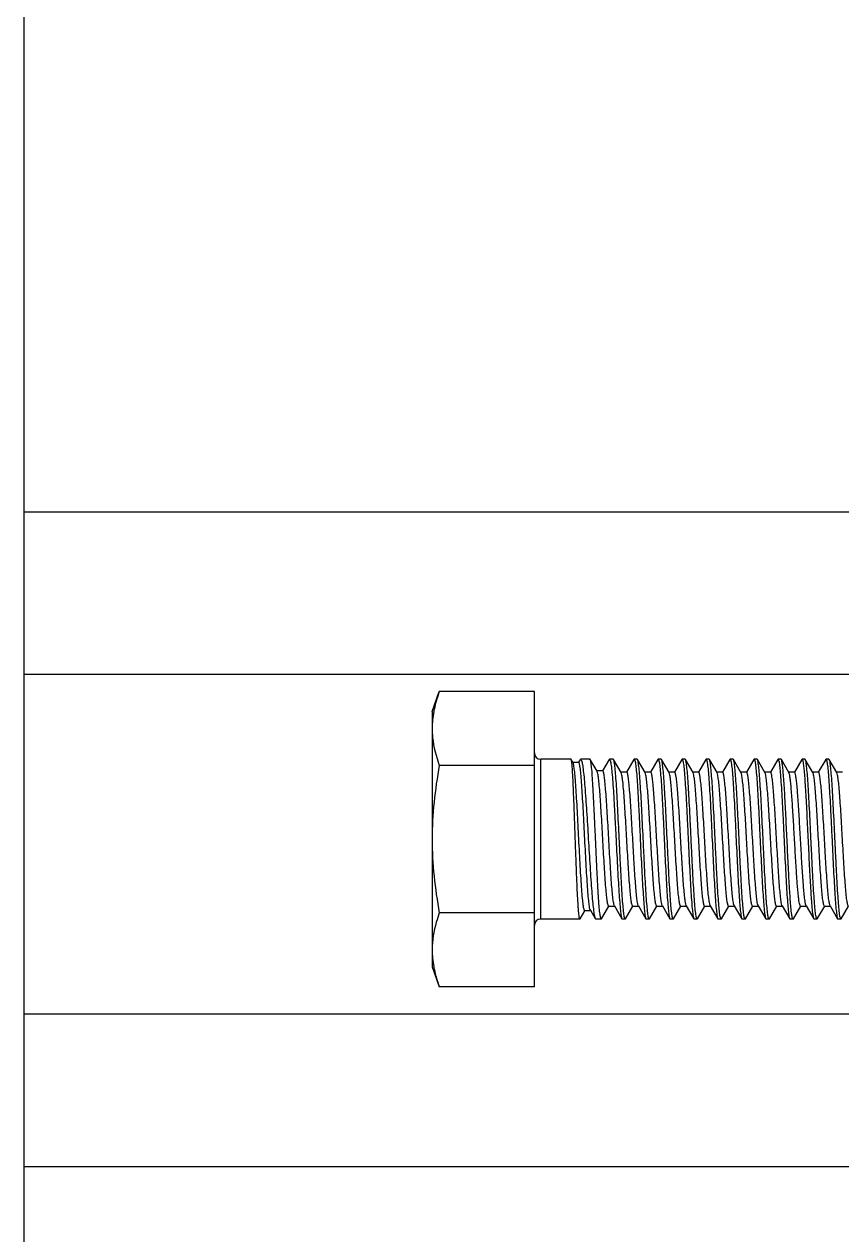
# Model space of a CAD drawing. Header units: millimetres. Extents: x -633009578 to 5705885, y -633235091 to 2571734.
# Drawn here: x 2466467 to 2466970, y 1994630 to 1995376 of the extents above; entities that cross this region are included whole.
import ezdxf

# ---------------------------------------------------------------- set-up
doc = ezdxf.new("R2010")
doc.units = ezdxf.units.MM
doc.header["$LTSCALE"] = 1000
doc.header["$MEASUREMENT"] = 0
doc.layers.get('0').update_dxf_attribs({"color": 9})
doc.layers.add('E-WIRE-系统', color=3, linetype='Continuous')

# ---------------------------------------------------------------- blocks, each defined once
blk = doc.blocks.new('G$CF4FACE3C')
at = {"layer": 'E-WIRE-系统'}
for p, q in [((1213.69, -2576.43), (1213.69, -342.86)), ((1213.69, -1264.58), (2005.52, -1264.58)), ((1213.69, -1355.03), (1719.17, -1355.03)), ((1440.62, -1375.69), (1444.62, -1364.69)), ((1497.51, -1364.69), (1444.62, -1364.69)), ((1497.51, -1528.91), (1497.51, -1364.69)), ((1440.62, -1375.69), (1440.62, -1517.91)), ((1497.51, -1405.74), (1444.62, -1405.74)), ((1517.91, -1402.35), (1501.06, -1402.35)), ((1517.91, -1402.35), (1501.06, -1402.35)), ((1501.06, -1491.24), (1501.06, -1402.35)), ((1517.99, -1402.43), (1517.91, -1402.35)), ((1519.03, -1404.22), (1517.99, -1402.43)), ((1522.18, -1404.06), (1518.94, -1404.06)), ((1522.93, -1402.62), (1522.11, -1404.02)), ((1522.93, -1402.62), (1523.24, -1402.35)), ((1528.49, -1402.35), (1523.24, -1402.35)), ((1528.49, -1402.35), (1523.24, -1402.35)), ((1528.63, -1402.48), (1528.49, -1402.35)), ((1532.42, -1408.99), (1528.63, -1402.48)), ((1539.09, -1402.54), (1535.45, -1408.82)), ((1539.09, -1402.54), (1539.31, -1402.35)), ((1541.4, -1402.35), (1539.31, -1402.35)), ((1541.4, -1402.35), (1539.31, -1402.35)), ((1539.31, -1402.35), (1539.33, -1402.36)), ((1541.57, -1402.5), (1541.4, -1402.35)), ((1545.78, -1409.73), (1541.57, -1402.5)), ((1552.89, -1402.51), (1548.8, -1409.55)), ((1552.89, -1402.51), (1553.06, -1402.35)), ((1554.73, -1402.35), (1553.06, -1402.35)), ((1554.73, -1402.35), (1553.06, -1402.35)), ((1553.06, -1402.35), (1553.09, -1402.36)), ((1554.91, -1402.5), (1554.73, -1402.35)), ((1559.11, -1409.73), (1554.91, -1402.5)), ((1566.22, -1402.51), (1562.14, -1409.55)), ((1566.22, -1402.51), (1566.4, -1402.35)), ((1568.07, -1402.35), (1566.4, -1402.35)), ((1568.07, -1402.35), (1566.4, -1402.35)), ((1566.4, -1402.35), (1566.42, -1402.36)), ((1568.24, -1402.5), (1568.07, -1402.35)), ((1572.45, -1409.73), (1568.24, -1402.5)), ((1579.56, -1402.51), (1575.47, -1409.55)), ((1579.56, -1402.51), (1579.73, -1402.35)), ((1581.4, -1402.35), (1579.73, -1402.35)), ((1581.4, -1402.35), (1579.73, -1402.35)), ((1579.73, -1402.35), (1579.76, -1402.36)), ((1581.57, -1402.5), (1581.4, -1402.35)), ((1585.78, -1409.73), (1581.57, -1402.5)), ((1592.89, -1402.51), (1588.8, -1409.55)), ((1592.89, -1402.51), (1593.06, -1402.35)), ((1594.73, -1402.35), (1593.06, -1402.35)), ((1594.73, -1402.35), (1593.06, -1402.35)), ((1593.06, -1402.35), (1593.09, -1402.36)), ((1594.91, -1402.5), (1594.73, -1402.35)), ((1599.12, -1409.73), (1594.91, -1402.5)), ((1606.22, -1402.51), (1602.14, -1409.55)), ((1606.22, -1402.51), (1606.4, -1402.35)), ((1608.07, -1402.35), (1606.4, -1402.35)), ((1608.07, -1402.35), (1606.4, -1402.35)), ((1606.4, -1402.35), (1606.42, -1402.36)), ((1608.24, -1402.5), (1608.07, -1402.35)), ((1612.45, -1409.73), (1608.24, -1402.5)), ((1619.56, -1402.51), (1615.47, -1409.55)), ((1619.56, -1402.51), (1619.73, -1402.35)), ((1621.4, -1402.35), (1619.73, -1402.35)), ((1621.4, -1402.35), (1619.73, -1402.35)), ((1619.73, -1402.35), (1619.76, -1402.36)), ((1621.58, -1402.5), (1621.4, -1402.35)), ((1625.78, -1409.73), (1621.58, -1402.5)), ((1632.89, -1402.51), (1628.8, -1409.55)), ((1632.89, -1402.51), (1633.06, -1402.35)), ((1634.73, -1402.35), (1633.06, -1402.35)), ((1634.73, -1402.35), (1633.06, -1402.35)), ((1633.06, -1402.35), (1633.09, -1402.36)), ((1634.91, -1402.5), (1634.73, -1402.35)), ((1639.12, -1409.73), (1634.91, -1402.5)), ((1646.22, -1402.51), (1642.14, -1409.55)), ((1646.22, -1402.51), (1646.4, -1402.35)), ((1648.07, -1402.35), (1646.4, -1402.35)), ((1648.07, -1402.35), (1646.4, -1402.35)), ((1646.4, -1402.35), (1646.42, -1402.36)), ((1648.24, -1402.5), (1648.07, -1402.35)), ((1652.45, -1409.73), (1648.24, -1402.5)), ((1659.56, -1402.51), (1655.47, -1409.55)), ((1659.56, -1402.51), (1659.73, -1402.35)), ((1661.4, -1402.35), (1659.73, -1402.35)), ((1661.4, -1402.35), (1659.73, -1402.35)), ((1659.73, -1402.35), (1659.76, -1402.36)), ((1661.58, -1402.5), (1661.4, -1402.35)), ((1665.78, -1409.73), (1661.58, -1402.5)), ((1535.55, -1408.82), (1532.32, -1408.82)), ((1548.91, -1409.55), (1545.68, -1409.55)), ((1562.24, -1409.55), (1559.01, -1409.55)), ((1575.57, -1409.55), (1572.34, -1409.55)), ((1588.91, -1409.55), (1585.68, -1409.55)), ((1602.24, -1409.55), (1599.01, -1409.55)), ((1615.57, -1409.55), (1612.34, -1409.55)), ((1628.91, -1409.55), (1625.68, -1409.55)), ((1642.24, -1409.55), (1639.01, -1409.55)), ((1655.57, -1409.55), (1652.34, -1409.55)), ((1668.91, -1409.55), (1665.68, -1409.55)), ((1497.51, -1487.86), (1444.62, -1487.86)), ((1522.96, -1491.15), (1525.61, -1486.6)), ((1525.53, -1486.56), (1528.77, -1486.56)), ((1528.67, -1486.39), (1531.36, -1491.03)), ((1534.91, -1491.1), (1539.01, -1484.07)), ((1538.9, -1484.07), (1542.13, -1484.07)), ((1542.03, -1483.89), (1546.2, -1491.09)), ((1548.24, -1491.09), (1552.34, -1484.04)), ((1552.24, -1484.04), (1555.47, -1484.04)), ((1555.36, -1483.86), (1555.28, -1483.7)), ((1555.36, -1483.86), (1559.56, -1491.09)), ((1561.57, -1491.09), (1565.68, -1484.04)), ((1565.57, -1484.04), (1568.8, -1484.04)), ((1568.7, -1483.86), (1568.61, -1483.69)), ((1568.7, -1483.86), (1572.89, -1491.09)), ((1574.91, -1491.09), (1579.01, -1484.04)), ((1578.91, -1484.04), (1582.14, -1484.04)), ((1582.03, -1483.86), (1581.94, -1483.68)), ((1582.03, -1483.86), (1586.22, -1491.09)), ((1588.24, -1491.09), (1592.34, -1484.04)), ((1592.24, -1484.04), (1595.47, -1484.04)), ((1595.37, -1483.86), (1595.27, -1483.67)), ((1595.37, -1483.86), (1599.56, -1491.09)), ((1601.58, -1491.09), (1605.68, -1484.04)), ((1605.57, -1484.04), (1608.8, -1484.04)), ((1608.7, -1483.86), (1608.6, -1483.66)), ((1608.7, -1483.86), (1612.89, -1491.09)), ((1614.91, -1491.09), (1619.01, -1484.04)), ((1618.91, -1484.04), (1622.14, -1484.04)), ((1622.03, -1483.86), (1621.93, -1483.65)), ((1622.03, -1483.86), (1626.22, -1491.09)), ((1628.24, -1491.09), (1632.34, -1484.04)), ((1632.24, -1484.04), (1635.47, -1484.04)), ((1635.37, -1483.86), (1635.26, -1483.64)), ((1635.37, -1483.86), (1639.56, -1491.09)), ((1641.58, -1491.09), (1645.68, -1484.04)), ((1645.57, -1484.04), (1648.8, -1484.04)), ((1648.7, -1483.86), (1652.89, -1491.09)), ((1654.91, -1491.09), (1659.01, -1484.04)), ((1658.91, -1484.04), (1662.14, -1484.04)), ((1662.03, -1483.86), (1661.92, -1483.62)), ((1662.03, -1483.86), (1666.22, -1491.09)), ((1668.24, -1491.09), (1672.35, -1484.04)), ((1522.85, -1491.24), (1501.06, -1491.24)), ((1522.85, -1491.24), (1501.06, -1491.24)), ((1522.85, -1491.24), (1522.84, -1491.24)), ((1522.96, -1491.15), (1522.85, -1491.24)), ((1531.36, -1491.03), (1531.62, -1491.24)), ((1534.75, -1491.24), (1531.62, -1491.24)), ((1534.75, -1491.24), (1531.62, -1491.24)), ((1534.75, -1491.24), (1534.72, -1491.24)), ((1534.91, -1491.1), (1534.75, -1491.24)), ((1546.2, -1491.09), (1546.38, -1491.24)), ((1548.07, -1491.24), (1546.38, -1491.24)), ((1548.07, -1491.24), (1546.38, -1491.24)), ((1548.07, -1491.24), (1548.04, -1491.24)), ((1548.24, -1491.09), (1548.07, -1491.24)), ((1559.56, -1491.09), (1559.73, -1491.24)), ((1561.4, -1491.24), (1559.73, -1491.24)), ((1561.4, -1491.24), (1559.73, -1491.24)), ((1561.4, -1491.24), (1561.38, -1491.24)), ((1561.57, -1491.09), (1561.4, -1491.24)), ((1572.89, -1491.09), (1573.06, -1491.24)), ((1574.73, -1491.24), (1573.06, -1491.24)), ((1574.73, -1491.24), (1573.06, -1491.24)), ((1574.73, -1491.24), (1574.71, -1491.24)), ((1574.91, -1491.09), (1574.73, -1491.24)), ((1586.22, -1491.09), (1586.4, -1491.24)), ((1588.07, -1491.24), (1586.4, -1491.24)), ((1588.07, -1491.24), (1586.4, -1491.24)), ((1588.24, -1491.09), (1588.18, -1491.18)), ((1599.56, -1491.09), (1599.73, -1491.24)), ((1601.4, -1491.24), (1599.73, -1491.24)), ((1601.4, -1491.24), (1599.73, -1491.24)), ((1601.4, -1491.24), (1601.38, -1491.24)), ((1601.58, -1491.09), (1601.4, -1491.24)), ((1612.89, -1491.09), (1613.06, -1491.24)), ((1614.73, -1491.24), (1613.06, -1491.24)), ((1614.73, -1491.24), (1613.06, -1491.24)), ((1614.73, -1491.24), (1614.71, -1491.24)), ((1614.91, -1491.09), (1614.73, -1491.24)), ((1626.22, -1491.09), (1626.4, -1491.24)), ((1628.07, -1491.24), (1626.4, -1491.24)), ((1628.07, -1491.24), (1626.4, -1491.24)), ((1628.07, -1491.24), (1628.04, -1491.24)), ((1628.24, -1491.09), (1628.07, -1491.24)), ((1639.56, -1491.09), (1639.73, -1491.24)), ((1641.4, -1491.24), (1639.73, -1491.24)), ((1641.4, -1491.24), (1639.73, -1491.24)), ((1641.58, -1491.09), (1641.4, -1491.24)), ((1652.89, -1491.09), (1653.06, -1491.24)), ((1654.73, -1491.24), (1653.06, -1491.24)), ((1654.73, -1491.24), (1653.06, -1491.24)), ((1654.73, -1491.24), (1654.71, -1491.24)), ((1654.91, -1491.09), (1654.73, -1491.24)), ((1666.22, -1491.09), (1666.4, -1491.24)), ((1668.07, -1491.24), (1666.4, -1491.24)), ((1668.07, -1491.24), (1666.4, -1491.24)), ((1668.07, -1491.24), (1668.04, -1491.24)), ((1668.24, -1491.09), (1668.07, -1491.24)), ((1440.62, -1517.91), (1444.62, -1528.91)), ((1497.51, -1528.91), (1444.62, -1528.91)), ((1213.69, -1543.96), (1726.96, -1543.96)), ((1213.69, -1629.02), (2005.52, -1629.02))]:
    blk.add_line(p, q, dxfattribs=at)
for centre, radius, start, end in [((1498, -1386.32), 57.46, 168.6965, 169.47247), ((1501.06, -1398.8), 3.56, 180, 270), ((1501.06, -1494.8), 3.56, 90, 180), ((1498, -1507.27), 57.46, 190.52748, 191.3069)]:
    blk.add_arc(centre, radius, start, end, dxfattribs=at)
for points, knots in [([(1444.62, -1364.69), (1444.31, -1365.54), (1443.13, -1368.94), (1442.18, -1372.43), (1441.65, -1375.06)], [0, 0, 0, 0, 0.253106, 1, 1, 1, 1]), ([(1440.62, -1385.21), (1440.62, -1386.94), (1440.99, -1393.93), (1442.82, -1400.79), (1444.62, -1405.74)], [0, 0, 0, 0, 0.246324, 1, 1, 1, 1]), ([(1522.84, -1491.24), (1522.74, -1491.22), (1522.62, -1490.84), (1522.48, -1490.23), (1522.33, -1489.14), (1522.17, -1487.71), (1522.02, -1485.88), (1521.79, -1482.75), (1521.53, -1478.04), (1521.22, -1471.57), (1520.92, -1464.19), (1520.62, -1456.18), (1520.32, -1447.81), (1520.02, -1439.41), (1519.73, -1431.28), (1519.44, -1423.72), (1519.15, -1417.02), (1518.88, -1411.4), (1518.6, -1407.1), (1518.38, -1404.38), (1518.16, -1403), (1518.07, -1402.56), (1517.99, -1402.43)], [0, 0, 0, 0, 0.003341, 0.010939, 0.022966, 0.039355, 0.059974, 0.084639, 0.145183, 0.218785, 0.302749, 0.393988, 0.489144, 0.584725, 0.67722, 0.763222, 0.839568, 0.903457, 0.952554, 0.985078, 0.99476, 1, 1, 1, 1]), ([(1525.53, -1486.56), (1525.44, -1486.56), (1525.24, -1486.24), (1525.08, -1485.68), (1524.87, -1484.7), (1524.58, -1482.72), (1524.22, -1479.37), (1523.83, -1474.45), (1523.43, -1468.46), (1523.03, -1461.64), (1522.62, -1454.23), (1522.09, -1443.98), (1521.58, -1433.89), (1521.03, -1424.31), (1520.65, -1418.11), (1520.25, -1412.9), (1519.9, -1408.82), (1519.5, -1406.09), (1519.27, -1404.64), (1519.03, -1404.22)], [0, 0, 0, 0, 0.003453, 0.010902, 0.022763, 0.039014, 0.084102, 0.144511, 0.217944, 0.301623, 0.392412, 0.486951, 0.673489, 0.7588, 0.83473, 0.898664, 0.948459, 0.982524, 1, 1, 1, 1]), ([(1528.67, -1486.39), (1528.41, -1485.94), (1528.17, -1484.4), (1527.75, -1481.51), (1527.38, -1477.22), (1526.97, -1471.78), (1526.57, -1465.37), (1526.02, -1455.62), (1525.5, -1445.45), (1524.97, -1435.23), (1524.58, -1427.95), (1524.19, -1421.31), (1523.8, -1415.54), (1523.42, -1410.85), (1523.08, -1407.67), (1522.8, -1405.8), (1522.6, -1404.88), (1522.46, -1404.36), (1522.27, -1404.06), (1522.18, -1404.06)], [0, 0, 0, 0, 0.018666, 0.054844, 0.107331, 0.174142, 0.252739, 0.34016, 0.528282, 0.622102, 0.711243, 0.792554, 0.863208, 0.920799, 0.96343, 0.978707, 0.989821, 0.996781, 1, 1, 1, 1]), ([(1523.24, -1402.35), (1523.28, -1402.35), (1523.58, -1402.5), (1523.66, -1402.85), (1523.75, -1403.1)], [0, 0, 0, 0, 0.145776, 1, 1, 1, 1]), ([(1523.75, -1403.1), (1523.98, -1403.8), (1524.34, -1405.67), (1524.81, -1409.1), (1525.27, -1413.73), (1525.95, -1421.83), (1526.73, -1433.6), (1527.63, -1448.59), (1528.39, -1461.28), (1529.02, -1470.83), (1529.48, -1476.99), (1529.93, -1482.19), (1530.35, -1486.28), (1530.81, -1489.09), (1531.1, -1490.58), (1531.36, -1491.02)], [0, 0, 0, 0, 0.024851, 0.064429, 0.117626, 0.182805, 0.340627, 0.518099, 0.6929, 0.772338, 0.843044, 0.902787, 0.949703, 0.982372, 1, 1, 1, 1]), ([(1534.72, -1491.24), (1534.62, -1491.22), (1534.46, -1490.85), (1534.29, -1490.23), (1534.1, -1489.15), (1533.81, -1487.01), (1533.48, -1483.42), (1533.11, -1478.15), (1532.73, -1471.74), (1532.36, -1464.43), (1531.98, -1456.47), (1531.61, -1448.17), (1531.23, -1439.81), (1530.86, -1431.71), (1530.49, -1424.15), (1530.14, -1417.42), (1529.77, -1411.77), (1529.45, -1407.35), (1529.05, -1404.44), (1528.88, -1402.9), (1528.63, -1402.48)], [0, 0, 0, 0, 0.003595, 0.011264, 0.023265, 0.039554, 0.084464, 0.144449, 0.21736, 0.300564, 0.391048, 0.485525, 0.580564, 0.672718, 0.758642, 0.835218, 0.899669, 0.949676, 0.983465, 1, 1, 1, 1]), ([(1539.33, -1402.36), (1539.44, -1402.38), (1539.63, -1402.73), (1539.82, -1403.36), (1540.04, -1404.43), (1540.35, -1406.56), (1540.72, -1410.13), (1541.14, -1415.36), (1541.57, -1421.73), (1541.99, -1429.01), (1542.42, -1436.93), (1542.98, -1447.93), (1543.52, -1458.81), (1544.09, -1469.17), (1544.5, -1475.92), (1544.92, -1481.61), (1545.28, -1486.07), (1545.71, -1489.05), (1545.94, -1490.64), (1546.2, -1491.09)], [0, 0, 0, 0, 0.003757, 0.011459, 0.023431, 0.039645, 0.084295, 0.143914, 0.216389, 0.299127, 0.389148, 0.483213, 0.6699, 0.755792, 0.832518, 0.897325, 0.947898, 0.982465, 1, 1, 1, 1]), ([(1548.04, -1491.24), (1547.94, -1491.22), (1547.77, -1490.86), (1547.6, -1490.24), (1547.41, -1489.17), (1547.12, -1487.04), (1546.78, -1483.46), (1546.39, -1478.22), (1546, -1471.84), (1545.6, -1464.56), (1545.2, -1456.64), (1544.68, -1445.62), (1544.16, -1434.74), (1543.62, -1424.37), (1543.23, -1417.63), (1542.83, -1411.95), (1542.47, -1407.5), (1542.05, -1404.52), (1541.83, -1402.95), (1541.57, -1402.5)], [0, 0, 0, 0, 0.003606, 0.011247, 0.023193, 0.039402, 0.084085, 0.143775, 0.216346, 0.299193, 0.389328, 0.483499, 0.670339, 0.756262, 0.83298, 0.897737, 0.948216, 0.982646, 1, 1, 1, 1]), ([(1553.09, -1402.36), (1553.19, -1402.38), (1553.36, -1402.74), (1553.53, -1403.36), (1553.73, -1404.43), (1554.01, -1406.57), (1554.36, -1410.14), (1554.74, -1415.38), (1555.13, -1421.76), (1555.53, -1429.04), (1555.93, -1436.96), (1556.45, -1447.97), (1556.97, -1458.86), (1557.51, -1469.22), (1557.9, -1475.97), (1558.3, -1481.65), (1558.66, -1486.1), (1559.08, -1489.07), (1559.3, -1490.65), (1559.56, -1491.09)], [0, 0, 0, 0, 0.003609, 0.011254, 0.023202, 0.039414, 0.084098, 0.143785, 0.216347, 0.299182, 0.389307, 0.483468, 0.670283, 0.756201, 0.832921, 0.897684, 0.948173, 0.982621, 1, 1, 1, 1]), ([(1561.38, -1491.24), (1561.27, -1491.22), (1561.11, -1490.86), (1560.93, -1490.24), (1560.74, -1489.17), (1560.45, -1487.03), (1560.11, -1483.46), (1559.72, -1478.22), (1559.33, -1471.84), (1558.93, -1464.56), (1558.54, -1456.63), (1558.01, -1445.62), (1557.49, -1434.74), (1556.95, -1424.37), (1556.56, -1417.63), (1556.16, -1411.95), (1555.81, -1407.5), (1555.38, -1404.52), (1555.17, -1402.95), (1554.91, -1402.5)], [0, 0, 0, 0, 0.003606, 0.011248, 0.023196, 0.039406, 0.08409, 0.14378, 0.216353, 0.299202, 0.389339, 0.483509, 0.670349, 0.756274, 0.832992, 0.897745, 0.94822, 0.982647, 1, 1, 1, 1]), ([(1566.42, -1402.36), (1566.53, -1402.38), (1566.69, -1402.74), (1566.86, -1403.36), (1567.06, -1404.43), (1567.35, -1406.57), (1567.69, -1410.14), (1568.08, -1415.38), (1568.47, -1421.76), (1568.86, -1429.04), (1569.26, -1436.96), (1569.79, -1447.97), (1570.3, -1458.86), (1570.85, -1469.22), (1571.24, -1475.97), (1571.64, -1481.65), (1571.99, -1486.1), (1572.41, -1489.07), (1572.63, -1490.65), (1572.89, -1491.09)], [0, 0, 0, 0, 0.00361, 0.011255, 0.023203, 0.039413, 0.084095, 0.143779, 0.21634, 0.299177, 0.389304, 0.483466, 0.67028, 0.7562, 0.832922, 0.897683, 0.948172, 0.982621, 1, 1, 1, 1]), ([(1574.71, -1491.24), (1574.61, -1491.22), (1574.44, -1490.86), (1574.27, -1490.24), (1574.07, -1489.17), (1573.78, -1487.03), (1573.44, -1483.46), (1573.05, -1478.22), (1572.66, -1471.84), (1572.27, -1464.56), (1571.87, -1456.63), (1571.34, -1445.62), (1570.83, -1434.74), (1570.28, -1424.37), (1569.89, -1417.63), (1569.49, -1411.95), (1569.14, -1407.5), (1568.72, -1404.52), (1568.5, -1402.95), (1568.24, -1402.5)], [0, 0, 0, 0, 0.003608, 0.011252, 0.023201, 0.039413, 0.084102, 0.143795, 0.216368, 0.299214, 0.389348, 0.483518, 0.670348, 0.756266, 0.832983, 0.897738, 0.948215, 0.982646, 1, 1, 1, 1]), ([(1579.76, -1402.36), (1579.86, -1402.38), (1580.03, -1402.74), (1580.2, -1403.37), (1580.39, -1404.44), (1580.68, -1406.57), (1581.02, -1410.14), (1581.41, -1415.38), (1581.8, -1421.76), (1582.2, -1429.04), (1582.59, -1436.96), (1583.12, -1447.97), (1583.64, -1458.86), (1584.18, -1469.22), (1584.57, -1475.97), (1584.97, -1481.65), (1585.32, -1486.1), (1585.75, -1489.07), (1585.96, -1490.65), (1586.22, -1491.09)], [0, 0, 0, 0, 0.003613, 0.011263, 0.023216, 0.039432, 0.084123, 0.143814, 0.216379, 0.299214, 0.389334, 0.48349, 0.670297, 0.756209, 0.832924, 0.897683, 0.948172, 0.982621, 1, 1, 1, 1]), ([(1588.07, -1491.24), (1587.97, -1491.24), (1587.78, -1490.91), (1587.63, -1490.33), (1587.42, -1489.3), (1587.14, -1487.21), (1586.79, -1483.68), (1586.41, -1478.48), (1586.01, -1472.12), (1585.62, -1464.85), (1585.22, -1456.91), (1584.82, -1448.6), (1584.42, -1440.23), (1584.02, -1432.1), (1583.63, -1424.51), (1583.23, -1417.72), (1582.83, -1412.01), (1582.48, -1407.53), (1582.05, -1404.54), (1581.84, -1402.95), (1581.57, -1402.5)], [0, 0, 0, 0, 0.00322, 0.0104, 0.021911, 0.037724, 0.081755, 0.140992, 0.213311, 0.2961, 0.386351, 0.480779, 0.575948, 0.668406, 0.754791, 0.831959, 0.897113, 0.947909, 0.982553, 1, 1, 1, 1]), ([(1593.09, -1402.36), (1593.19, -1402.38), (1593.36, -1402.74), (1593.53, -1403.36), (1593.73, -1404.43), (1594.02, -1406.57), (1594.36, -1410.14), (1594.74, -1415.38), (1595.14, -1421.76), (1595.53, -1429.04), (1595.93, -1436.96), (1596.45, -1447.97), (1596.97, -1458.86), (1597.51, -1469.22), (1597.9, -1475.97), (1598.3, -1481.65), (1598.66, -1486.1), (1599.08, -1489.07), (1599.3, -1490.65), (1599.56, -1491.09)], [0, 0, 0, 0, 0.003611, 0.011258, 0.023208, 0.03942, 0.084105, 0.14379, 0.216353, 0.299191, 0.389315, 0.483472, 0.67029, 0.756211, 0.83293, 0.897689, 0.948176, 0.982622, 1, 1, 1, 1]), ([(1601.38, -1491.24), (1601.27, -1491.22), (1601.11, -1490.86), (1600.93, -1490.24), (1600.74, -1489.17), (1600.45, -1487.04), (1600.11, -1483.46), (1599.72, -1478.22), (1599.33, -1471.84), (1598.93, -1464.56), (1598.54, -1456.64), (1598.01, -1445.62), (1597.5, -1434.74), (1596.95, -1424.37), (1596.56, -1417.63), (1596.16, -1411.95), (1595.81, -1407.5), (1595.38, -1404.52), (1595.17, -1402.95), (1594.91, -1402.5)], [0, 0, 0, 0, 0.003604, 0.011244, 0.023189, 0.039398, 0.084082, 0.143773, 0.216343, 0.29919, 0.389329, 0.483504, 0.67034, 0.756264, 0.832985, 0.897741, 0.948217, 0.982646, 1, 1, 1, 1]), ([(1606.42, -1402.36), (1606.53, -1402.38), (1606.69, -1402.74), (1606.86, -1403.36), (1607.06, -1404.43), (1607.35, -1406.57), (1607.69, -1410.14), (1608.08, -1415.38), (1608.47, -1421.76), (1608.86, -1429.04), (1609.26, -1436.96), (1609.79, -1447.97), (1610.3, -1458.86), (1610.85, -1469.22), (1611.24, -1475.97), (1611.64, -1481.65), (1611.99, -1486.1), (1612.41, -1489.07), (1612.63, -1490.65), (1612.89, -1491.09)], [0, 0, 0, 0, 0.003611, 0.011257, 0.023207, 0.039418, 0.084101, 0.143787, 0.21635, 0.299186, 0.389306, 0.483464, 0.670281, 0.756199, 0.832917, 0.89768, 0.948171, 0.982621, 1, 1, 1, 1]), ([(1614.71, -1491.24), (1614.61, -1491.22), (1614.44, -1490.86), (1614.27, -1490.24), (1614.07, -1489.17), (1613.78, -1487.04), (1613.44, -1483.46), (1613.05, -1478.22), (1612.66, -1471.84), (1612.27, -1464.56), (1611.87, -1456.64), (1611.34, -1445.62), (1610.83, -1434.74), (1610.28, -1424.37), (1609.9, -1417.63), (1609.49, -1411.95), (1609.14, -1407.5), (1608.72, -1404.52), (1608.5, -1402.95), (1608.24, -1402.5)], [0, 0, 0, 0, 0.003605, 0.011246, 0.023191, 0.0394, 0.084084, 0.143776, 0.216347, 0.299194, 0.38933, 0.483503, 0.670342, 0.756264, 0.832983, 0.89774, 0.948218, 0.982647, 1, 1, 1, 1]), ([(1619.76, -1402.36), (1619.86, -1402.38), (1620.03, -1402.74), (1620.2, -1403.36), (1620.39, -1404.43), (1620.68, -1406.57), (1621.02, -1410.14), (1621.41, -1415.38), (1621.8, -1421.76), (1622.2, -1429.04), (1622.59, -1436.96), (1623.12, -1447.97), (1623.64, -1458.86), (1624.18, -1469.22), (1624.57, -1475.97), (1624.97, -1481.65), (1625.32, -1486.1), (1625.75, -1489.07), (1625.96, -1490.65), (1626.22, -1491.09)], [0, 0, 0, 0, 0.00361, 0.011256, 0.023205, 0.039417, 0.084101, 0.143788, 0.216352, 0.299186, 0.389308, 0.483468, 0.670285, 0.756201, 0.83292, 0.897682, 0.948173, 0.982622, 1, 1, 1, 1]), ([(1628.04, -1491.24), (1627.94, -1491.22), (1627.77, -1490.86), (1627.6, -1490.24), (1627.41, -1489.17), (1627.12, -1487.04), (1626.78, -1483.46), (1626.39, -1478.22), (1626, -1471.84), (1625.6, -1464.56), (1625.21, -1456.64), (1624.68, -1445.62), (1624.16, -1434.74), (1623.62, -1424.37), (1623.23, -1417.63), (1622.83, -1411.95), (1622.48, -1407.5), (1622.05, -1404.52), (1621.83, -1402.95), (1621.58, -1402.5)], [0, 0, 0, 0, 0.003606, 0.011247, 0.023193, 0.039402, 0.084085, 0.143775, 0.216347, 0.299194, 0.389328, 0.483499, 0.670339, 0.756262, 0.83298, 0.897737, 0.948216, 0.982646, 1, 1, 1, 1]), ([(1633.09, -1402.36), (1633.19, -1402.38), (1633.36, -1402.74), (1633.53, -1403.36), (1633.73, -1404.43), (1634.02, -1406.57), (1634.36, -1410.14), (1634.74, -1415.38), (1635.14, -1421.76), (1635.53, -1429.04), (1635.93, -1436.96), (1636.45, -1447.97), (1636.97, -1458.86), (1637.51, -1469.22), (1637.9, -1475.97), (1638.3, -1481.65), (1638.66, -1486.1), (1639.08, -1489.07), (1639.3, -1490.65), (1639.56, -1491.09)], [0, 0, 0, 0, 0.003609, 0.011254, 0.023202, 0.039413, 0.084098, 0.143785, 0.216347, 0.299181, 0.389307, 0.483468, 0.670283, 0.7562, 0.832921, 0.897683, 0.948173, 0.982621, 1, 1, 1, 1]), ([(1640.25, -1484.89), (1639.98, -1481.9), (1639.5, -1474.98), (1638.87, -1463.54), (1638.24, -1450.46), (1637.6, -1437.01), (1637.06, -1426.19), (1636.6, -1418.34), (1636.28, -1413.42), (1635.95, -1409.32), (1635.64, -1406.13), (1635.31, -1403.98), (1635.1, -1402.84), (1634.91, -1402.5)], [0, 0, 0, 0, 0.108797, 0.252163, 0.416078, 0.584483, 0.740878, 0.809691, 0.869935, 0.920138, 0.959081, 0.985857, 1, 1, 1, 1]), ([(1646.42, -1402.36), (1646.5, -1402.38), (1646.65, -1402.63), (1646.9, -1403.42), (1647.18, -1405.2), (1647.5, -1408.06), (1647.83, -1411.96), (1648.16, -1416.76), (1648.5, -1422.34), (1648.84, -1428.56), (1649.3, -1437.66), (1649.85, -1449.31), (1650.5, -1462.8), (1651.14, -1474.64), (1651.63, -1481.81), (1651.92, -1484.89)], [0, 0, 0, 0, 0.003066, 0.009179, 0.031386, 0.066684, 0.114239, 0.172843, 0.240983, 0.316896, 0.398604, 0.570787, 0.739704, 0.887881, 1, 1, 1, 1]), ([(1654.71, -1491.24), (1654.61, -1491.22), (1654.44, -1490.86), (1654.27, -1490.24), (1654.07, -1489.16), (1653.78, -1487.03), (1653.44, -1483.46), (1653.05, -1478.22), (1652.66, -1471.84), (1652.27, -1464.56), (1651.87, -1456.63), (1651.34, -1445.62), (1650.83, -1434.74), (1650.28, -1424.37), (1649.9, -1417.63), (1649.49, -1411.95), (1649.14, -1407.5), (1648.72, -1404.52), (1648.5, -1402.95), (1648.24, -1402.5)], [0, 0, 0, 0, 0.003608, 0.011253, 0.023202, 0.039415, 0.084106, 0.143801, 0.216374, 0.299221, 0.389354, 0.483524, 0.670354, 0.756271, 0.832987, 0.89774, 0.948216, 0.982646, 1, 1, 1, 1]), ([(1659.76, -1402.36), (1659.86, -1402.38), (1660.03, -1402.74), (1660.2, -1403.37), (1660.39, -1404.44), (1660.68, -1406.57), (1661.02, -1410.14), (1661.41, -1415.38), (1661.8, -1421.76), (1662.2, -1429.04), (1662.59, -1436.96), (1663.12, -1447.97), (1663.64, -1458.86), (1664.18, -1469.22), (1664.57, -1475.97), (1664.97, -1481.65), (1665.32, -1486.1), (1665.75, -1489.07), (1665.96, -1490.65), (1666.22, -1491.09)], [0, 0, 0, 0, 0.003613, 0.011262, 0.023215, 0.039429, 0.084119, 0.143808, 0.216372, 0.299207, 0.389327, 0.483483, 0.670291, 0.756204, 0.832921, 0.897681, 0.948171, 0.982621, 1, 1, 1, 1]), ([(1668.04, -1491.24), (1667.94, -1491.22), (1667.77, -1490.86), (1667.6, -1490.24), (1667.41, -1489.17), (1667.12, -1487.04), (1666.78, -1483.46), (1666.39, -1478.22), (1666, -1471.84), (1665.6, -1464.56), (1665.21, -1456.64), (1664.68, -1445.62), (1664.16, -1434.74), (1663.62, -1424.37), (1663.23, -1417.63), (1662.83, -1411.95), (1662.48, -1407.5), (1662.05, -1404.52), (1661.83, -1402.95), (1661.58, -1402.5)], [0, 0, 0, 0, 0.003604, 0.011244, 0.023189, 0.039397, 0.084077, 0.143765, 0.216335, 0.299184, 0.389325, 0.4835, 0.670337, 0.756263, 0.832984, 0.89774, 0.948216, 0.982646, 1, 1, 1, 1]), ([(1538.9, -1484.07), (1538.81, -1484.07), (1538.62, -1483.8), (1538.35, -1482.93), (1537.99, -1480.93), (1537.63, -1477.69), (1537.23, -1473.29), (1536.84, -1467.93), (1536.44, -1461.79), (1536.04, -1455.1), (1535.51, -1445.79), (1535, -1436.57), (1534.46, -1427.78), (1534.06, -1422.05), (1533.67, -1417.2), (1533.31, -1413.38), (1532.9, -1410.78), (1532.66, -1409.4), (1532.42, -1408.99)], [0, 0, 0, 0, 0.003527, 0.010833, 0.038211, 0.082176, 0.141245, 0.213301, 0.295738, 0.385567, 0.479533, 0.666283, 0.752354, 0.829384, 0.894647, 0.945862, 0.981304, 1, 1, 1, 1]), ([(1542.03, -1483.89), (1541.79, -1483.47), (1541.54, -1482.07), (1541.13, -1479.43), (1540.76, -1475.56), (1540.36, -1470.66), (1539.97, -1464.87), (1539.43, -1456.04), (1538.91, -1446.8), (1538.38, -1437.5), (1537.98, -1430.84), (1537.59, -1424.75), (1537.2, -1419.44), (1536.81, -1415.1), (1536.45, -1411.91), (1536.09, -1409.94), (1535.83, -1409.08), (1535.64, -1408.82), (1535.55, -1408.82)], [0, 0, 0, 0, 0.019043, 0.055063, 0.107001, 0.173025, 0.250754, 0.337372, 0.524516, 0.618282, 0.707667, 0.789473, 0.860794, 0.919118, 0.962435, 0.989361, 0.996538, 1, 1, 1, 1]), ([(1552.24, -1484.04), (1552.15, -1484.04), (1551.96, -1483.78), (1551.69, -1482.93), (1551.34, -1480.96), (1550.98, -1477.78), (1550.59, -1473.45), (1550.2, -1468.17), (1549.8, -1462.12), (1549.41, -1455.52), (1548.88, -1446.31), (1548.36, -1437.18), (1547.82, -1428.46), (1547.43, -1422.76), (1547.03, -1417.93), (1546.67, -1414.12), (1546.27, -1411.52), (1546.02, -1410.14), (1545.78, -1409.73)], [0, 0, 0, 0, 0.003515, 0.010772, 0.037949, 0.081609, 0.140308, 0.211978, 0.294061, 0.383612, 0.477415, 0.664253, 0.750571, 0.827952, 0.893624, 0.945254, 0.981055, 1, 1, 1, 1]), ([(1555.28, -1483.7), (1555.07, -1483.19), (1554.8, -1481.69), (1554.42, -1478.89), (1554.05, -1474.95), (1553.49, -1467.89), (1552.85, -1457.54), (1552.23, -1446.56), (1551.71, -1437.47), (1551.32, -1430.99), (1550.93, -1425.06), (1550.54, -1419.9), (1550.15, -1415.67), (1549.8, -1412.56), (1549.45, -1410.64), (1549.18, -1409.81), (1548.99, -1409.55), (1548.91, -1409.55)], [0, 0, 0, 0, 0.022063, 0.06049, 0.11412, 0.18113, 0.345581, 0.531057, 0.623641, 0.711784, 0.792398, 0.862665, 0.920141, 0.962854, 0.989435, 0.996539, 1, 1, 1, 1]), ([(1565.57, -1484.04), (1565.49, -1484.04), (1565.29, -1483.78), (1565.03, -1482.93), (1564.67, -1480.96), (1564.31, -1477.78), (1563.92, -1473.45), (1563.53, -1468.17), (1563.13, -1462.12), (1562.74, -1455.52), (1562.21, -1446.31), (1561.7, -1437.18), (1561.15, -1428.46), (1560.76, -1422.76), (1560.37, -1417.93), (1560, -1414.12), (1559.6, -1411.52), (1559.35, -1410.14), (1559.11, -1409.73)], [0, 0, 0, 0, 0.003515, 0.010772, 0.037949, 0.081609, 0.140308, 0.211978, 0.294061, 0.383612, 0.477415, 0.664253, 0.750571, 0.827952, 0.893624, 0.945254, 0.981055, 1, 1, 1, 1]), ([(1568.61, -1483.69), (1568.4, -1483.18), (1568.13, -1481.68), (1567.75, -1478.87), (1567.38, -1474.92), (1566.82, -1467.85), (1566.18, -1457.51), (1565.56, -1446.53), (1565.04, -1437.45), (1564.65, -1430.97), (1564.26, -1425.04), (1563.87, -1419.89), (1563.49, -1415.66), (1563.13, -1412.56), (1562.78, -1410.64), (1562.52, -1409.81), (1562.33, -1409.55), (1562.24, -1409.55)], [0, 0, 0, 0, 0.022202, 0.060746, 0.114464, 0.181532, 0.346016, 0.531431, 0.623962, 0.712042, 0.792591, 0.862796, 0.920218, 0.962889, 0.989444, 0.996541, 1, 1, 1, 1]), ([(1578.91, -1484.04), (1578.82, -1484.04), (1578.62, -1483.78), (1578.36, -1482.93), (1578.01, -1480.96), (1577.64, -1477.78), (1577.25, -1473.45), (1576.86, -1468.17), (1576.47, -1462.12), (1576.07, -1455.52), (1575.54, -1446.31), (1575.03, -1437.18), (1574.49, -1428.46), (1574.1, -1422.76), (1573.7, -1417.93), (1573.34, -1414.12), (1572.93, -1411.52), (1572.69, -1410.14), (1572.45, -1409.73)], [0, 0, 0, 0, 0.003515, 0.010772, 0.037949, 0.081609, 0.140308, 0.211978, 0.294061, 0.383612, 0.477415, 0.664253, 0.750571, 0.827952, 0.893624, 0.945254, 0.981055, 1, 1, 1, 1]), ([(1581.94, -1483.68), (1581.73, -1483.17), (1581.46, -1481.66), (1581.08, -1478.84), (1580.71, -1474.89), (1580.15, -1467.82), (1579.51, -1457.47), (1578.89, -1446.5), (1578.37, -1437.42), (1577.98, -1430.95), (1577.59, -1425.03), (1577.21, -1419.88), (1576.82, -1415.65), (1576.46, -1412.56), (1576.11, -1410.64), (1575.85, -1409.81), (1575.66, -1409.55), (1575.57, -1409.55)], [0, 0, 0, 0, 0.022341, 0.061001, 0.114807, 0.181934, 0.346451, 0.531804, 0.624281, 0.7123, 0.792784, 0.862927, 0.920295, 0.962925, 0.989453, 0.996544, 1, 1, 1, 1]), ([(1592.24, -1484.04), (1592.15, -1484.04), (1591.96, -1483.78), (1591.69, -1482.93), (1591.34, -1480.96), (1590.98, -1477.78), (1590.59, -1473.45), (1590.2, -1468.17), (1589.8, -1462.12), (1589.41, -1455.52), (1588.88, -1446.31), (1588.36, -1437.18), (1587.82, -1428.46), (1587.43, -1422.76), (1587.03, -1417.93), (1586.67, -1414.12), (1586.27, -1411.52), (1586.02, -1410.14), (1585.78, -1409.73)], [0, 0, 0, 0, 0.003517, 0.010775, 0.037956, 0.081619, 0.140319, 0.211991, 0.294074, 0.383625, 0.477427, 0.664262, 0.750578, 0.827956, 0.893627, 0.945255, 0.981055, 1, 1, 1, 1]), ([(1595.27, -1483.67), (1595.06, -1483.15), (1594.79, -1481.64), (1594.41, -1478.81), (1594.04, -1474.85), (1593.48, -1467.78), (1592.84, -1457.43), (1592.22, -1446.46), (1591.7, -1437.39), (1591.31, -1430.92), (1590.92, -1425.01), (1590.54, -1419.86), (1590.15, -1415.65), (1589.79, -1412.55), (1589.44, -1410.64), (1589.18, -1409.81), (1588.99, -1409.55), (1588.91, -1409.55)], [0, 0, 0, 0, 0.02248, 0.061256, 0.11515, 0.182336, 0.346885, 0.532177, 0.624601, 0.712557, 0.792976, 0.863058, 0.920372, 0.96296, 0.989462, 0.996546, 1, 1, 1, 1]), ([(1605.57, -1484.04), (1605.49, -1484.04), (1605.29, -1483.78), (1605.03, -1482.93), (1604.67, -1480.96), (1604.31, -1477.78), (1603.92, -1473.45), (1603.53, -1468.17), (1603.13, -1462.12), (1602.74, -1455.52), (1602.21, -1446.31), (1601.7, -1437.18), (1601.15, -1428.46), (1600.76, -1422.76), (1600.37, -1417.93), (1600, -1414.12), (1599.6, -1411.52), (1599.35, -1410.14), (1599.12, -1409.73)], [0, 0, 0, 0, 0.003516, 0.010772, 0.037949, 0.081609, 0.140308, 0.211978, 0.294061, 0.383612, 0.477416, 0.664254, 0.750571, 0.827952, 0.893624, 0.945254, 0.981055, 1, 1, 1, 1]), ([(1608.6, -1483.66), (1608.39, -1483.14), (1608.12, -1481.62), (1607.74, -1478.78), (1607.37, -1474.82), (1606.82, -1467.74), (1606.17, -1457.4), (1605.55, -1446.43), (1605.03, -1437.36), (1604.64, -1430.9), (1604.25, -1424.99), (1603.87, -1419.85), (1603.49, -1415.64), (1603.13, -1412.55), (1602.78, -1410.64), (1602.52, -1409.81), (1602.33, -1409.55), (1602.24, -1409.55)], [0, 0, 0, 0, 0.022619, 0.06151, 0.115493, 0.182737, 0.347318, 0.53255, 0.624919, 0.712813, 0.793168, 0.863188, 0.920449, 0.962995, 0.989471, 0.996548, 1, 1, 1, 1]), ([(1618.91, -1484.04), (1618.82, -1484.04), (1618.63, -1483.78), (1618.36, -1482.93), (1618.01, -1480.96), (1617.64, -1477.78), (1617.25, -1473.45), (1616.86, -1468.17), (1616.47, -1462.12), (1616.07, -1455.52), (1615.54, -1446.31), (1615.03, -1437.18), (1614.49, -1428.46), (1614.1, -1422.76), (1613.7, -1417.93), (1613.34, -1414.12), (1612.93, -1411.52), (1612.69, -1410.14), (1612.45, -1409.73)], [0, 0, 0, 0, 0.003516, 0.010771, 0.037949, 0.081609, 0.140308, 0.211978, 0.294061, 0.383613, 0.477416, 0.664254, 0.750571, 0.827952, 0.893624, 0.945254, 0.981055, 1, 1, 1, 1]), ([(1621.93, -1483.65), (1621.73, -1483.13), (1621.45, -1481.6), (1621.07, -1478.76), (1620.7, -1474.79), (1620.15, -1467.7), (1619.51, -1457.36), (1618.89, -1446.4), (1618.37, -1437.34), (1617.98, -1430.88), (1617.59, -1424.98), (1617.2, -1419.84), (1616.82, -1415.63), (1616.46, -1412.55), (1616.11, -1410.64), (1615.85, -1409.81), (1615.66, -1409.55), (1615.57, -1409.55)], [0, 0, 0, 0, 0.022758, 0.061765, 0.115835, 0.183137, 0.34775, 0.532922, 0.625237, 0.713069, 0.79336, 0.863318, 0.920525, 0.96303, 0.98948, 0.99655, 1, 1, 1, 1]), ([(1632.24, -1484.04), (1632.15, -1484.04), (1631.96, -1483.78), (1631.7, -1482.93), (1631.34, -1480.96), (1630.98, -1477.78), (1630.59, -1473.45), (1630.2, -1468.17), (1629.8, -1462.12), (1629.41, -1455.52), (1628.88, -1446.31), (1628.36, -1437.18), (1627.82, -1428.46), (1627.43, -1422.76), (1627.03, -1417.93), (1626.67, -1414.12), (1626.27, -1411.52), (1626.02, -1410.14), (1625.78, -1409.73)], [0, 0, 0, 0, 0.003516, 0.010771, 0.037949, 0.081609, 0.140308, 0.211978, 0.294061, 0.383613, 0.477416, 0.664254, 0.750571, 0.827952, 0.893624, 0.945254, 0.981055, 1, 1, 1, 1]), ([(1635.26, -1483.64), (1635.06, -1483.11), (1634.78, -1481.58), (1634.4, -1478.73), (1634.03, -1474.75), (1633.48, -1467.67), (1632.84, -1457.33), (1632.22, -1446.36), (1631.7, -1437.31), (1631.31, -1430.86), (1630.92, -1424.96), (1630.54, -1419.83), (1630.15, -1415.63), (1629.79, -1412.54), (1629.44, -1410.64), (1629.18, -1409.81), (1628.99, -1409.55), (1628.91, -1409.55)], [0, 0, 0, 0, 0.022896, 0.062019, 0.116177, 0.183537, 0.348182, 0.533293, 0.625555, 0.713325, 0.793551, 0.863448, 0.920602, 0.963066, 0.989489, 0.996553, 1, 1, 1, 1]), ([(1644.43, -1478.72), (1644.15, -1476.24), (1643.68, -1470.48), (1643.05, -1460.96), (1642.43, -1450.08), (1641.79, -1438.87), (1641.16, -1428.44), (1640.62, -1420.69), (1640.15, -1415.64), (1639.84, -1412.92), (1639.52, -1411.04), (1639.3, -1410.04), (1639.12, -1409.73)], [0, 0, 0, 0, 0.108102, 0.250375, 0.413121, 0.580603, 0.736627, 0.866121, 0.916895, 0.956659, 0.984511, 1, 1, 1, 1]), ([(1647.76, -1478.72), (1647.47, -1476.12), (1646.98, -1470.08), (1646.34, -1460.11), (1645.68, -1448.75), (1645.03, -1437.19), (1644.46, -1427.97), (1643.99, -1421.42), (1643.65, -1417.39), (1643.33, -1414.21), (1643, -1411.72), (1642.71, -1410.46), (1642.44, -1409.55), (1642.24, -1409.55)], [0, 0, 0, 0, 0.112686, 0.261594, 0.431242, 0.603931, 0.761639, 0.829631, 0.887941, 0.935059, 0.969794, 0.991369, 1, 1, 1, 1]), ([(1658.91, -1484.04), (1658.82, -1484.04), (1658.63, -1483.78), (1658.36, -1482.93), (1658.01, -1480.96), (1657.64, -1477.78), (1657.25, -1473.45), (1656.86, -1468.17), (1656.47, -1462.12), (1656.07, -1455.52), (1655.54, -1446.31), (1655.03, -1437.18), (1654.49, -1428.46), (1654.1, -1422.76), (1653.7, -1417.93), (1653.34, -1414.12), (1652.93, -1411.52), (1652.69, -1410.14), (1652.45, -1409.73)], [0, 0, 0, 0, 0.003516, 0.010771, 0.037949, 0.081609, 0.140308, 0.211978, 0.294061, 0.383613, 0.477416, 0.664254, 0.750571, 0.827952, 0.893624, 0.945254, 0.981055, 1, 1, 1, 1]), ([(1661.92, -1483.62), (1661.72, -1483.08), (1661.45, -1481.54), (1661.06, -1478.67), (1660.69, -1474.68), (1660.14, -1467.59), (1659.5, -1457.25), (1658.88, -1446.3), (1658.36, -1437.26), (1657.97, -1430.81), (1657.58, -1424.93), (1657.2, -1419.81), (1656.82, -1415.61), (1656.46, -1412.54), (1656.11, -1410.63), (1655.85, -1409.8), (1655.66, -1409.55), (1655.57, -1409.55)], [0, 0, 0, 0, 0.023173, 0.062527, 0.116859, 0.184335, 0.349044, 0.534034, 0.626189, 0.713835, 0.793933, 0.863707, 0.920754, 0.963136, 0.989507, 0.996557, 1, 1, 1, 1]), ([(1672.24, -1484.04), (1672.15, -1484.04), (1671.96, -1483.78), (1671.7, -1482.93), (1671.34, -1480.96), (1670.98, -1477.78), (1670.59, -1473.45), (1670.2, -1468.17), (1669.8, -1462.12), (1669.41, -1455.52), (1668.88, -1446.31), (1668.36, -1437.18), (1667.82, -1428.46), (1667.43, -1422.76), (1667.03, -1417.93), (1666.67, -1414.12), (1666.27, -1411.52), (1666.02, -1410.14), (1665.78, -1409.73)], [0, 0, 0, 0, 0.003516, 0.010771, 0.037949, 0.081609, 0.140308, 0.211978, 0.294061, 0.383613, 0.477416, 0.664254, 0.750571, 0.827952, 0.893624, 0.945254, 0.981055, 1, 1, 1, 1]), ([(1645.57, -1484.04), (1645.43, -1484.04), (1645.17, -1483.45), (1644.95, -1482.52), (1644.66, -1480.79), (1644.51, -1479.48), (1644.43, -1478.72)], [0, 0, 0, 0, 0.0808, 0.272207, 0.580091, 1, 1, 1, 1]), ([(1648.7, -1483.86), (1648.4, -1483.35), (1648.15, -1481.57), (1647.89, -1479.87), (1647.76, -1478.72)], [0, 0, 0, 0, 0.338142, 1, 1, 1, 1]), ([(1444.62, -1487.86), (1444.01, -1489.54), (1441.81, -1496.16), (1440.62, -1503.18), (1440.62, -1508.38)], [0, 0, 0, 0, 0.255696, 1, 1, 1, 1]), ([(1641.11, -1490.84), (1640.87, -1490.16), (1640.6, -1488.15), (1640.37, -1486.17), (1640.25, -1484.89)], [0, 0, 0, 0, 0.358494, 1, 1, 1, 1]), ([(1651.92, -1484.89), (1652.05, -1486.29), (1652.22, -1488.14), (1652.59, -1490.2), (1652.76, -1490.88), (1652.89, -1491.09)], [0, 0, 0, 0, 0.673256, 0.880713, 1, 1, 1, 1]), ([(1588.18, -1491.18), (1588.17, -1491.2), (1588.13, -1491.23), (1588.09, -1491.24), (1588.07, -1491.24)], [0, 0, 0, 0, 0.558468, 1, 1, 1, 1]), ([(1641.4, -1491.24), (1641.38, -1491.24), (1641.21, -1491.17), (1641.16, -1490.98), (1641.11, -1490.84)], [0, 0, 0, 0, 0.148189, 1, 1, 1, 1]), ([(1441.65, -1518.54), (1442.18, -1521.18), (1443.13, -1524.66), (1444.31, -1528.06), (1444.62, -1528.91)], [0, 0, 0, 0, 0.746895, 1, 1, 1, 1])]:
    blk.add_open_spline(points, degree=3, knots=knots, dxfattribs=at)
for points in [[(1441.51, -1375.83), (1440.93, -1378.92), (1440.62, -1382.07), (1440.62, -1385.21)], [(1444.62, -1405.74), (1442.16, -1419.27), (1440.62, -1433.05), (1440.62, -1446.8)], [(1440.62, -1446.8), (1440.62, -1460.55), (1442.16, -1474.33), (1444.62, -1487.86)], [(1440.62, -1508.38), (1440.62, -1511.53), (1440.93, -1514.68), (1441.51, -1517.77)]]:
    blk.add_open_spline(points, degree=3, dxfattribs=at)

msp = doc.modelspace()

# ---------------------------------------------------------------- block references
at = {"xscale": 1.10592, "yscale": 1.10592, "zscale": 1.10592}
msp.add_blockref('G$CF4FACE3C', (2465124.5, 1996473.94, -46.08), dxfattribs=at)

doc.saveas('drawing.dxf')
